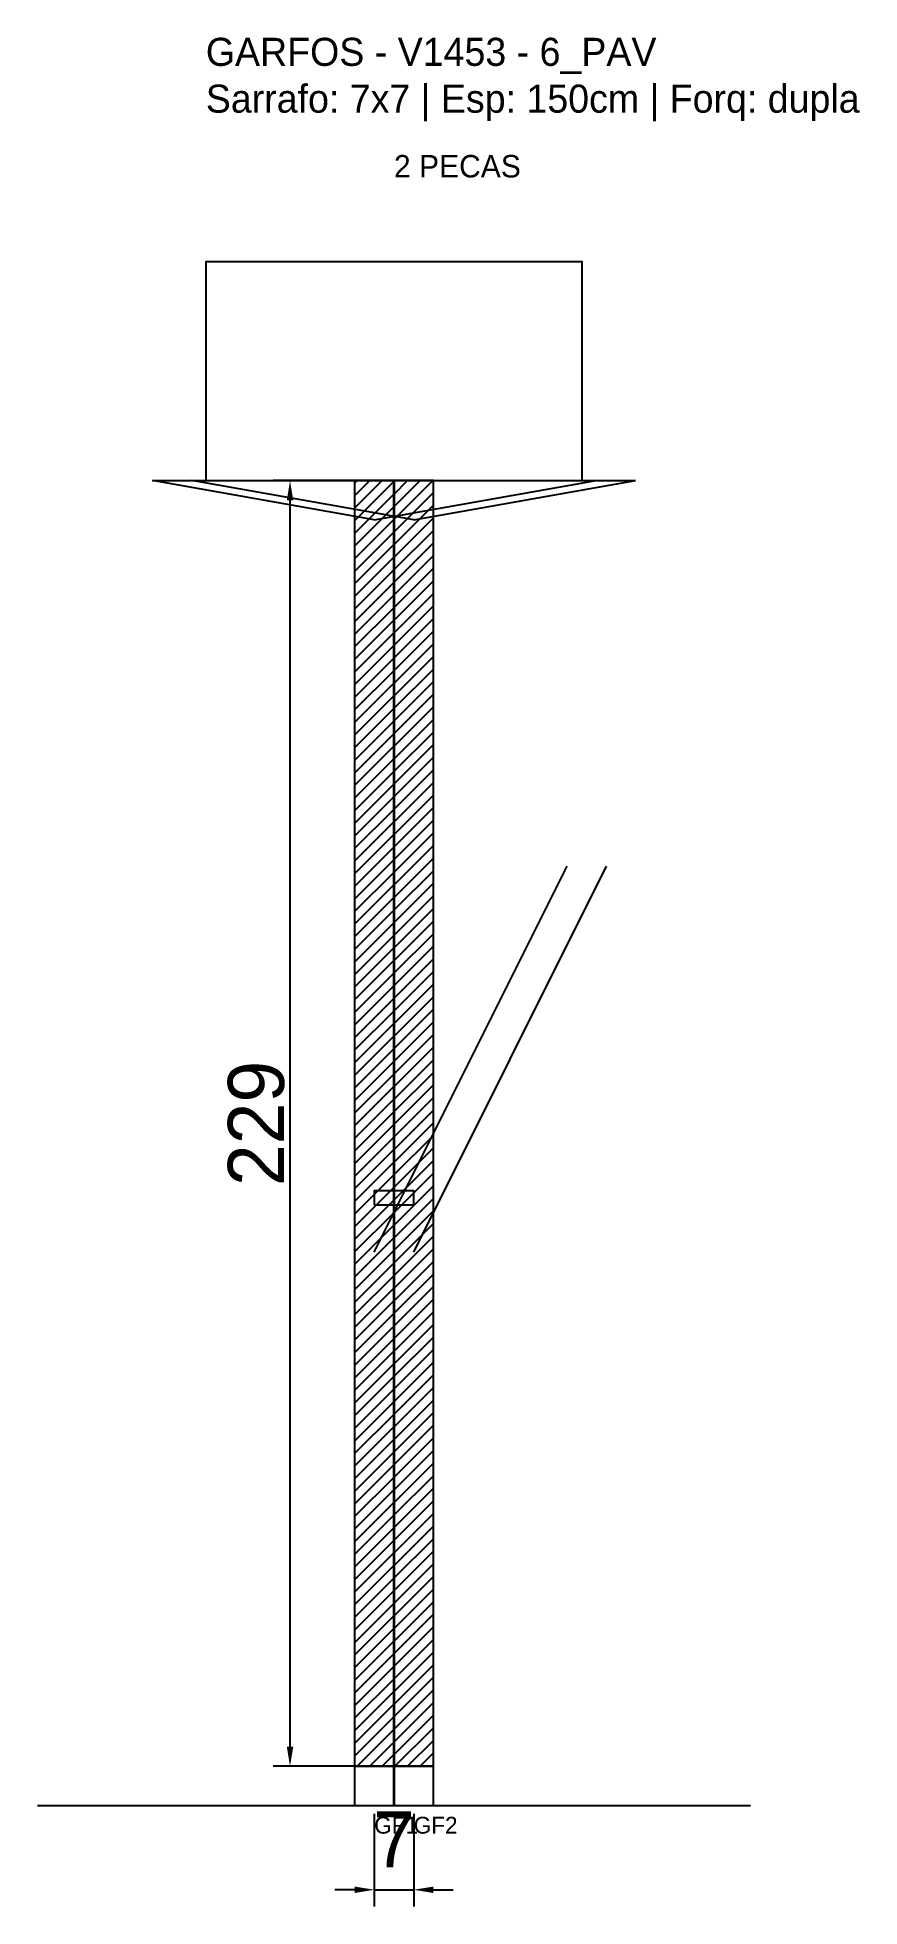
# Model space of a CAD drawing. Header units: metres. Extents: x -30 to 116, y -25 to 308.
import ezdxf

# ---------------------------------------------------------------- set-up
doc = ezdxf.new("R2010")
doc.units = ezdxf.units.M
for name, color, linetype in [('BARRA_ANCORAGEM', 1, 'Continuous'), ('COTA', 241, 'Continuous'), ('GARFOS OK', 3, 'Continuous'), ('NOME DA VIGA', 6, 'Continuous'), ('SARR_7x7', 40, 'Continuous'), ('TIRAS REESCORAMENTO', 252, 'Continuous'), ('VIGAS', 3, 'Continuous')]:
    doc.layers.add(name, color=color, linetype=linetype)
doc.dimstyles.new('EZ DXF', dxfattribs={"dimtxt": 10, "dimasz": 3.5, "dimexe": 3, "dimexo": 1.5, "dimgap": 1, "dimtad": 1, "dimdec": 1, "dimdsep": 46, "dimcen": 2.5, "dimazin": 3, "dimtfac": 1, "dimtmove": 0, "dimatfit": 3})

msp = doc.modelspace()

# ---------------------------------------------------------------- hatches: boundary and pattern name
at = {"layer": 'COTA'}
h = msp.add_hatch(dxfattribs=at)
h.set_pattern_fill('ANSI31', scale=0.5)
h.paths.add_polyline_path([(26.5, 0), (33.5, 0), (33.5, 229), (26.5, 229)])
h = msp.add_hatch(dxfattribs=at)
h.set_pattern_fill('ANSI31', scale=0.5)
h.paths.add_polyline_path([(33.535714, 0), (40.535714, 0), (40.535714, 229), (33.535714, 229)])

# ---------------------------------------------------------------- linework, layer by layer
at = {"layer": 'BARRA_ANCORAGEM'}
for p, q in [((30, 91.6), (64.35, 160.3)), ((37.035714, 91.6), (71.385714, 160.3))]:
    msp.add_line(p, q, dxfattribs=at)
at = {"layer": 'GARFOS OK'}
for p, q in [((30, 222), (-9.5, 229)), ((-9.5, 229), (69.5, 229)), ((37.035714, 222), (-2.464286, 229)), ((-2.464286, 229), (76.535714, 229)), ((30, 222), (69.5, 229)), ((37.035714, 222), (76.535714, 229))]:
    msp.add_line(p, q, dxfattribs=at)
at = {"layer": 'GARFOS OK', "linetype": 'CONTINUOUS'}
msp.add_line((-30, -7), (97.035714, -7), dxfattribs=at)
at = {"layer": 'GARFOS OK'}
for points in [[(26.5, 0), (33.5, 0), (33.5, 229), (26.5, 229), (26.5, 0)], [(33.535714, 0), (40.535714, 0), (40.535714, 229), (33.535714, 229), (33.535714, 0)]]:
    msp.add_lwpolyline(points, dxfattribs=at)
at = {"layer": 'SARR_7x7'}
for points in [[(26.5, -7), (33.5, -7), (33.5, 0), (26.5, 0), (26.5, -7)], [(33.535714, -7), (40.535714, -7), (40.535714, 0), (33.535714, 0), (33.535714, -7)]]:
    msp.add_lwpolyline(points, dxfattribs=at)
at = {"layer": 'TIRAS REESCORAMENTO'}
msp.add_lwpolyline([(30, 100), (37.035714, 100), (37.035714, 102.5), (30, 102.5), (30, 100)], dxfattribs=at)
at = {"layer": 'VIGAS'}
msp.add_lwpolyline([(0, 229), (67.035714, 229), (67.035714, 268), (0, 268), (0, 229)], dxfattribs=at)

# ---------------------------------------------------------------- texts
at = {"layer": 'NOME DA VIGA'}
for s, height, p in [('2 PECAS', 4, (33.517857, 283)), ('GF1', 3, (30, -12)), ('GF2', 3, (37.035714, -12))]:
    msp.add_text(s, height=height, dxfattribs=at).set_placement(p)
at = {"layer": 'NOME DA VIGA', "insert": (0, 293), "char_height": 5, "attachment_point": 7}
msp.add_mtext('GARFOS - V1453 - 6_PAV\\PSarrafo: 7x7 | Esp: 150cm | Forq: dupla', dxfattribs=at)

# ---------------------------------------------------------------- dimensions: what is measured, and where the dimension line sits
at = {"layer": 'COTA'}
msp.add_linear_dim(base=(15, 0), p1=(30, 0), p2=(30, 229), angle=90, dimstyle='EZ DXF', dxfattribs=at).render()
msp.add_linear_dim(base=(30, -22), p1=(30, -7), p2=(37.035714, -7), dimstyle='EZ DXF', dxfattribs=at).render()

doc.saveas('drawing.dxf')
